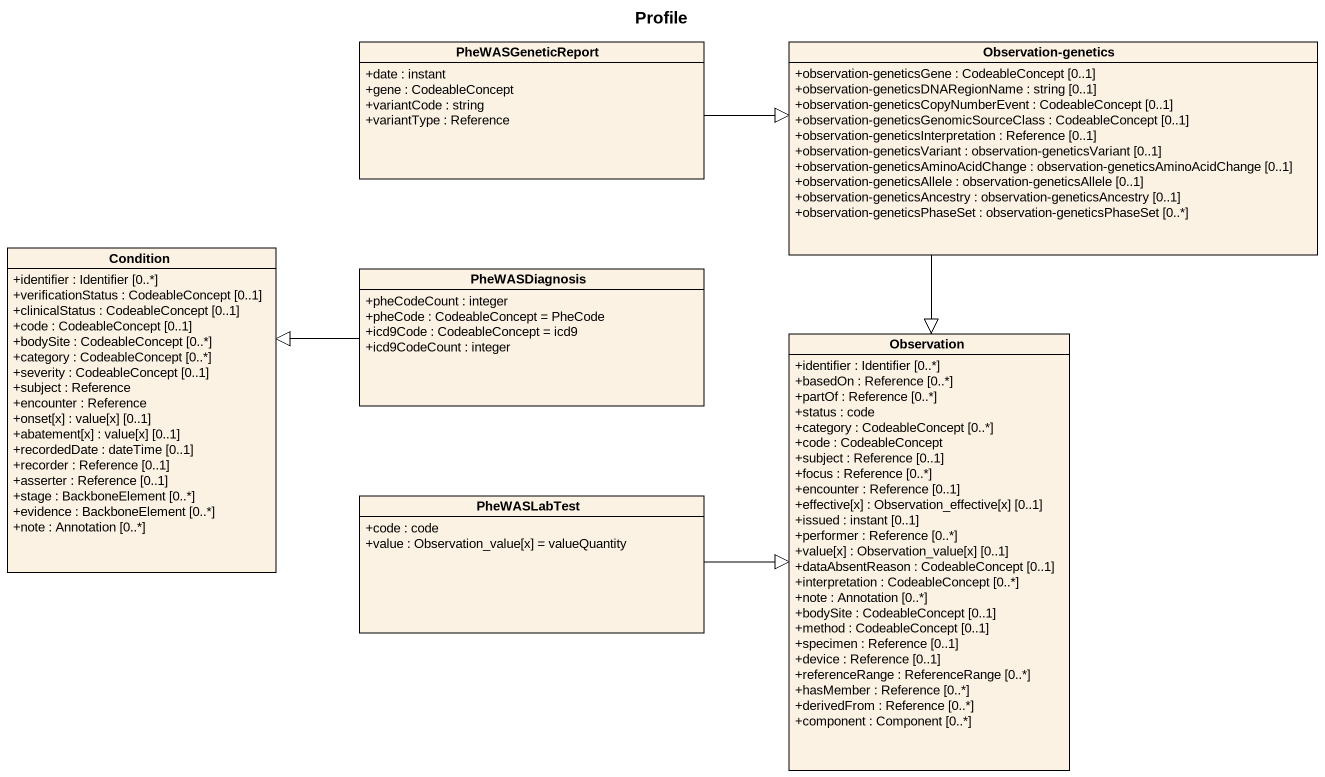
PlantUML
@startuml
title Profile
hide circle
hide empty members
skinparam classAttributeIconSize 0
class PheWASGeneticReport {
  +date : instant
  +gene : CodeableConcept
  +variantCode : string
  +variantType : Reference
}
class "Observation-genetics" as Observation_genetics {
  +observation-geneticsGene : CodeableConcept [0..1]
  +observation-geneticsDNARegionName : string [0..1]
  +observation-geneticsCopyNumberEvent : CodeableConcept [0..1]
  +observation-geneticsGenomicSourceClass : CodeableConcept [0..1]
  +observation-geneticsInterpretation : Reference [0..1]
  +observation-geneticsVariant : observation-geneticsVariant [0..1]
  +observation-geneticsAminoAcidChange : observation-geneticsAminoAcidChange [0..1]
  +observation-geneticsAllele : observation-geneticsAllele [0..1]
  +observation-geneticsAncestry : observation-geneticsAncestry [0..1]
  +observation-geneticsPhaseSet : observation-geneticsPhaseSet [0..*]
}
class Condition {
  +identifier : Identifier [0..*]
  +verificationStatus : CodeableConcept [0..1]
  +clinicalStatus : CodeableConcept [0..1]
  +code : CodeableConcept [0..1]
  +bodySite : CodeableConcept [0..*]
  +category : CodeableConcept [0..*]
  +severity : CodeableConcept [0..1]
  +subject : Reference
  +encounter : Reference
  +onset[x] : value[x] [0..1]
  +abatement[x] : value[x] [0..1]
  +recordedDate : dateTime [0..1]
  +recorder : Reference [0..1]
  +asserter : Reference [0..1]
  +stage : BackboneElement [0..*]
  +evidence : BackboneElement [0..*]
  +note : Annotation [0..*]
}
class PheWASDiagnosis {
  +pheCodeCount : integer
  +pheCode : CodeableConcept = PheCode
  +icd9Code : CodeableConcept = icd9
  +icd9CodeCount : integer
}
class Observation {
  +identifier : Identifier [0..*]
  +basedOn : Reference [0..*]
  +partOf : Reference [0..*]
  +status : code
  +category : CodeableConcept [0..*]
  +code : CodeableConcept
  +subject : Reference [0..1]
  +focus : Reference [0..*]
  +encounter : Reference [0..1]
  +effective[x] : Observation_effective[x] [0..1]
  +issued : instant [0..1]
  +performer : Reference [0..*]
  +value[x] : Observation_value[x] [0..1]
  +dataAbsentReason : CodeableConcept [0..1]
  +interpretation : CodeableConcept [0..*]
  +note : Annotation [0..*]
  +bodySite : CodeableConcept [0..1]
  +method : CodeableConcept [0..1]
  +specimen : Reference [0..1]
  +device : Reference [0..1]
  +referenceRange : ReferenceRange [0..*]
  +hasMember : Reference [0..*]
  +derivedFrom : Reference [0..*]
  +component : Component [0..*]
}
class PheWASLabTest {
  +code : code
  +value : Observation_value[x] = valueQuantity
}
PheWASGeneticReport -right-|> Observation_genetics
Observation_genetics --|> Observation
PheWASDiagnosis -left-|> Condition
PheWASLabTest -right-|> Observation
@enduml
